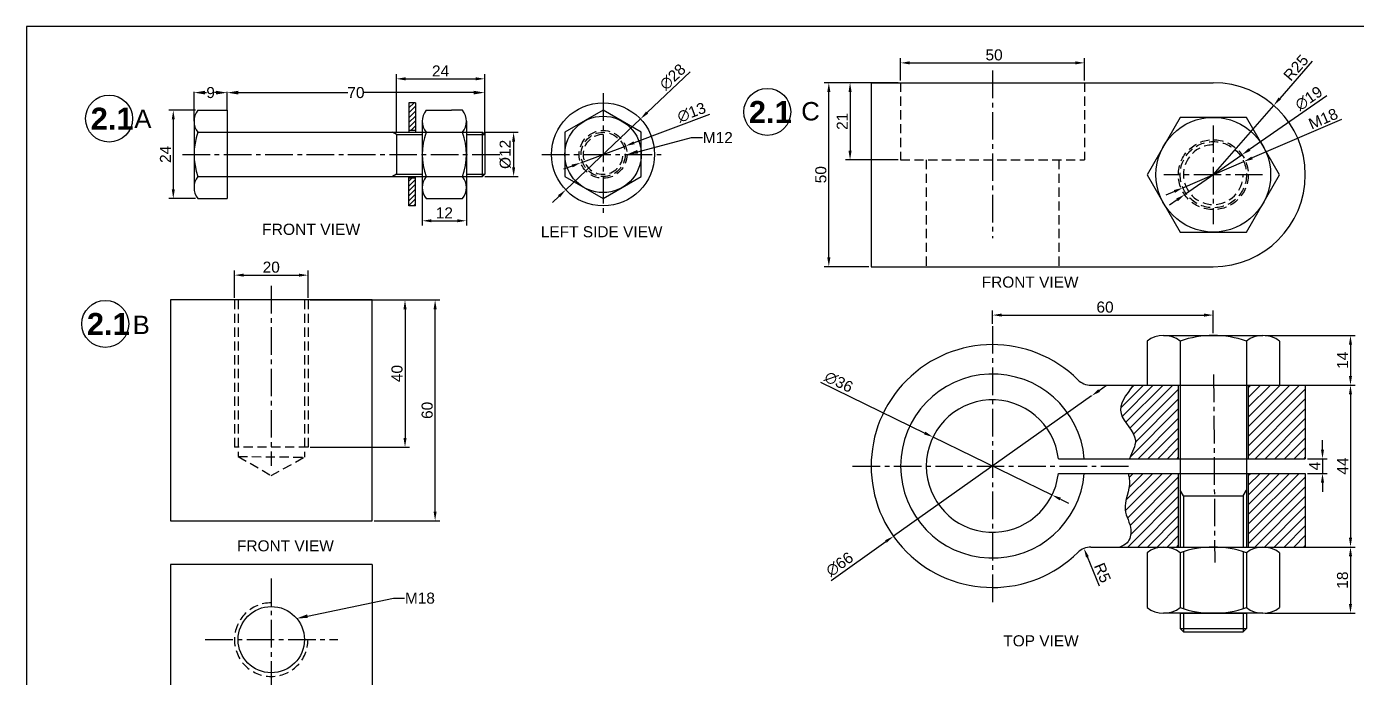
# Model space of a CAD drawing. Header units: inches. Extents: x 2 to 632, y 2 to 448.
# Drawn here: x 1.6 to 363.1, y 270.9 to 447.8 of the extents above; entities that cross this region are included whole.
import ezdxf
from ezdxf import colors
from ezdxf.entities.mleader import LeaderData, LeaderLine
from ezdxf.math import Vec2, Vec3

# ---------------------------------------------------------------- set-up
doc = ezdxf.new("R2010")
doc.units = ezdxf.units.IN
doc.header["$LTSCALE"] = 10
doc.header["$MEASUREMENT"] = 0
doc.linetypes.add('CENTER2', pattern=[1.125, 0.75, -0.125, 0.125, -0.125])
doc.linetypes.add('HIDDEN', pattern=[0.375, 0.25, -0.125])
doc.styles.get("Standard").update_dxf_attribs({"font": 'arial.ttf'})
doc.dimstyles.new('ISO-25', dxfattribs={"dimtxt": 3, "dimasz": 2.5, "dimexe": 1.25, "dimexo": 0.625, "dimtad": 1, "dimdec": 0, "dimdsep": 46, "dimtxsty": 'Standard', "dimcen": 2.5, "dimclrd": 3, "dimclre": 3, "dimclrt": 3, "dimadec": 0, "dimazin": 0, "dimtfac": 1, "dimtdec": 0, "dimtmove": 0, "dimatfit": 3, "dimfxl": 1, "dimarcsym": 0})
doc.dimstyles.get("Standard").update_dxf_attribs({"dimtxt": 3, "dimasz": 3, "dimexe": 0.18, "dimexo": 0.0625, "dimgap": 0.09, "dimtad": 0, "dimtih": 1, "dimtoh": 1, "dimdec": 0, "dimzin": 0, "dimdsep": 46, "dimtxsty": 'Standard', "dimcen": 0.18, "dimclrd": 3, "dimclre": 3, "dimclrt": 3, "dimadec": 0, "dimazin": 0, "dimtfac": 1, "dimtdec": 0, "dimtofl": 0, "dimtmove": 0, "dimatfit": 3, "dimfxl": 1, "dimtolj": 1, "dimtzin": 0, "dimarcsym": 0})

# ---------------------------------------------------------------- blocks, each defined once
blk = doc.blocks.new('*D1')
at = {"color": 3, "lineweight": -2, "transparency": 16777216}
for p, q in [((47.17, 422.1), (47.17, 430.01)), ((50.17, 429.83), (50.59, 429.83)), ((53.17, 429.83), (52.74, 429.83)), ((56.17, 425.1), (56.17, 430.01))]:
    blk.add_line(p, q, dxfattribs=at)
at = {"color": 3, "transparency": 16777216}
for points in [[(50.17, 430.33), (50.17, 429.33), (47.17, 429.83)], [(53.17, 430.33), (53.17, 429.33), (56.17, 429.83)]]:
    blk.add_solid(points, dxfattribs=at)
at = {"layer": 'Defpoints', "color": 0, "transparency": 16777216}
for p in [(56.17, 429.83), (56.17, 425.04), (47.17, 422.04)]:
    blk.add_point(p, dxfattribs=at)
at = {"color": 3, "transparency": 16777216, "insert": (51.67, 429.83), "char_height": 3, "attachment_point": 5}
blk.add_mtext('\\A1;9', dxfattribs=at)
blk = doc.blocks.new('*D2')
at = {"color": 3, "lineweight": -2, "transparency": 16777216}
for p, q in [((56.17, 425.1), (56.17, 430.01)), ((59.17, 429.83), (88.95, 429.83)), ((123.17, 429.83), (93.39, 429.83)), ((126.17, 418.5), (126.17, 430.01))]:
    blk.add_line(p, q, dxfattribs=at)
at = {"color": 3, "transparency": 16777216}
for points in [[(59.17, 430.33), (59.17, 429.33), (56.17, 429.83)], [(123.17, 430.33), (123.17, 429.33), (126.17, 429.83)]]:
    blk.add_solid(points, dxfattribs=at)
at = {"layer": 'Defpoints', "color": 0, "transparency": 16777216}
for p in [(126.17, 429.83), (56.17, 425.04), (126.17, 418.44)]:
    blk.add_point(p, dxfattribs=at)
at = {"color": 3, "transparency": 16777216, "insert": (91.17, 429.83), "char_height": 3, "attachment_point": 5}
blk.add_mtext('\\A1;70', dxfattribs=at)
blk = doc.blocks.new('*D3')
at = {"color": 3, "lineweight": -2, "transparency": 16777216}
for p, q in [((126.19, 419.04), (135.28, 419.04)), ((134.03, 416.54), (134.03, 409.54)), ((126.19, 407.04), (135.28, 407.04))]:
    blk.add_line(p, q, dxfattribs=at)
at = {"color": 3, "transparency": 16777216}
for points in [[(133.61, 416.54), (134.45, 416.54), (134.03, 419.04)], [(133.61, 409.54), (134.45, 409.54), (134.03, 407.04)]]:
    blk.add_solid(points, dxfattribs=at)
at = {"layer": 'Defpoints', "color": 0, "transparency": 16777216}
for p in [(125.57, 419.04), (125.57, 407.04), (134.03, 407.04)]:
    blk.add_point(p, dxfattribs=at)
at = {"color": 3, "transparency": 16777216, "insert": (131.79, 413.04), "char_height": 3, "attachment_point": 5, "rotation": 90}
blk.add_mtext('%%C12', dxfattribs=at)
blk = doc.blocks.new('*D4')
at = {"color": 3, "lineweight": -2, "transparency": 16777216}
for p, q in [((109.2, 406.42), (109.2, 393.75)), ((121.2, 406.42), (121.2, 393.75)), ((111.7, 395), (118.7, 395))]:
    blk.add_line(p, q, dxfattribs=at)
at = {"color": 3, "transparency": 16777216}
for points in [[(111.7, 395.41), (111.7, 394.58), (109.2, 395)], [(118.7, 395.41), (118.7, 394.58), (121.2, 395)]]:
    blk.add_solid(points, dxfattribs=at)
at = {"layer": 'Defpoints', "color": 0, "transparency": 16777216}
for p in [(109.2, 407.04), (121.2, 407.04), (121.2, 395)]:
    blk.add_point(p, dxfattribs=at)
at = {"color": 3, "transparency": 16777216, "insert": (115.2, 397.13), "char_height": 3, "attachment_point": 5}
blk.add_mtext('12', dxfattribs=at)
blk = doc.blocks.new('*D5')
at = {"color": 3, "lineweight": -2, "transparency": 16777216}
for p, q in [((58.15, 374.09), (58.15, 381.47)), ((60.65, 380.22), (75.65, 380.22)), ((78.15, 374.09), (78.15, 381.47))]:
    blk.add_line(p, q, dxfattribs=at)
at = {"color": 3, "transparency": 16777216}
for points in [[(60.65, 380.63), (60.65, 379.8), (58.15, 380.22)], [(75.65, 380.63), (75.65, 379.8), (78.15, 380.22)]]:
    blk.add_solid(points, dxfattribs=at)
at = {"layer": 'Defpoints', "color": 0, "transparency": 16777216}
for p in [(78.15, 380.22), (58.15, 373.47), (78.15, 373.47)]:
    blk.add_point(p, dxfattribs=at)
at = {"color": 3, "transparency": 16777216, "insert": (68.15, 382.37), "char_height": 3, "attachment_point": 5}
blk.add_mtext('20', dxfattribs=at)
blk = doc.blocks.new('*D6')
at = {"color": 3, "lineweight": -2, "transparency": 16777216}
for p, q in [((96.16, 373.47), (113.94, 373.47)), ((112.69, 315.97), (112.69, 370.97)), ((96.16, 313.47), (113.94, 313.47))]:
    blk.add_line(p, q, dxfattribs=at)
at = {"color": 3, "transparency": 16777216}
for points in [[(112.28, 370.97), (113.11, 370.97), (112.69, 373.47)], [(112.28, 315.97), (113.11, 315.97), (112.69, 313.47)]]:
    blk.add_solid(points, dxfattribs=at)
at = {"layer": 'Defpoints', "color": 0, "transparency": 16777216}
for p in [(95.54, 373.47), (112.69, 373.47), (95.54, 313.47)]:
    blk.add_point(p, dxfattribs=at)
at = {"color": 3, "transparency": 16777216, "insert": (110.54, 343.47), "char_height": 3, "attachment_point": 5, "rotation": 90}
blk.add_mtext('60', dxfattribs=at)
blk = doc.blocks.new('*D7')
at = {"color": 3, "lineweight": -2, "transparency": 16777216}
for p, q in [((78.77, 373.47), (105.76, 373.47)), ((104.51, 370.97), (104.51, 335.97)), ((78.77, 333.47), (105.76, 333.47))]:
    blk.add_line(p, q, dxfattribs=at)
at = {"color": 3, "transparency": 16777216}
for points in [[(104.09, 370.97), (104.93, 370.97), (104.51, 373.47)], [(104.09, 335.97), (104.93, 335.97), (104.51, 333.47)]]:
    blk.add_solid(points, dxfattribs=at)
at = {"layer": 'Defpoints', "color": 0, "transparency": 16777216}
for p in [(78.15, 373.47), (78.15, 333.47), (104.51, 333.47)]:
    blk.add_point(p, dxfattribs=at)
at = {"color": 3, "transparency": 16777216, "insert": (102.35, 353.47), "char_height": 3, "attachment_point": 5, "rotation": 90}
blk.add_mtext('40', dxfattribs=at)
blk = doc.blocks.new('*D8')
at = {"color": 3, "lineweight": -2, "transparency": 16777216}
for p, q in [((239.21, 433.14), (239.21, 439.16)), ((241.71, 437.91), (286.71, 437.91)), ((289.21, 433.14), (289.21, 439.16))]:
    blk.add_line(p, q, dxfattribs=at)
at = {"color": 3, "transparency": 16777216}
for points in [[(241.71, 438.33), (241.71, 437.5), (239.21, 437.91)], [(286.71, 438.33), (286.71, 437.5), (289.21, 437.91)]]:
    blk.add_solid(points, dxfattribs=at)
at = {"layer": 'Defpoints', "color": 0, "transparency": 16777216}
for p in [(289.21, 437.91), (239.21, 432.52), (289.21, 432.52)]:
    blk.add_point(p, dxfattribs=at)
at = {"color": 3, "transparency": 16777216, "insert": (264.63, 440.07), "char_height": 3, "attachment_point": 5}
blk.add_mtext('50', dxfattribs=at)
blk = doc.blocks.new('*D9')
at = {"color": 3, "lineweight": -2, "transparency": 16777216}
for p, q in [((238.58, 432.52), (224.23, 432.52)), ((225.48, 430.02), (225.48, 414.02)), ((238.58, 411.52), (224.23, 411.52))]:
    blk.add_line(p, q, dxfattribs=at)
at = {"color": 3, "transparency": 16777216}
for points in [[(225.07, 430.02), (225.9, 430.02), (225.48, 432.52)], [(225.07, 414.02), (225.9, 414.02), (225.48, 411.52)]]:
    blk.add_solid(points, dxfattribs=at)
at = {"layer": 'Defpoints', "color": 0, "transparency": 16777216}
for p in [(239.21, 432.52), (225.48, 411.52), (239.21, 411.52)]:
    blk.add_point(p, dxfattribs=at)
at = {"color": 3, "transparency": 16777216, "insert": (223.35, 422.02), "char_height": 3, "attachment_point": 5, "rotation": 90}
blk.add_mtext('21', dxfattribs=at)
blk = doc.blocks.new('*D10')
at = {"color": 3, "lineweight": -2, "transparency": 16777216}
for p, q in [((230.58, 432.52), (218.46, 432.52)), ((219.71, 385.02), (219.71, 430.02)), ((230.58, 382.52), (218.46, 382.52))]:
    blk.add_line(p, q, dxfattribs=at)
at = {"color": 3, "transparency": 16777216}
for points in [[(219.29, 430.02), (220.13, 430.02), (219.71, 432.52)], [(219.29, 385.02), (220.13, 385.02), (219.71, 382.52)]]:
    blk.add_solid(points, dxfattribs=at)
at = {"layer": 'Defpoints', "color": 0, "transparency": 16777216}
for p in [(219.71, 432.52), (231.21, 432.52), (231.21, 382.52)]:
    blk.add_point(p, dxfattribs=at)
at = {"color": 3, "transparency": 16777216, "insert": (217.55, 407.52), "char_height": 3, "attachment_point": 5, "rotation": 90}
blk.add_mtext('50', dxfattribs=at)
blk = doc.blocks.new('*D11')
at = {"color": 3, "lineweight": -2, "transparency": 16777216}
for p, q in [((355.08, 428.94), (334.07, 414.36)), ((316.4, 402.1), (332.01, 412.93)), ((314.35, 400.67), (312.3, 399.25))]:
    blk.add_line(p, q, dxfattribs=at)
at = {"color": 3, "transparency": 16777216}
for points in [[(333.83, 414.7), (334.31, 414.01), (332.01, 412.93)], [(314.11, 401.02), (314.59, 400.33), (316.4, 402.1)]]:
    blk.add_solid(points, dxfattribs=at)
at = {"layer": 'Defpoints', "color": 0, "transparency": 16777216}
for p in [(332.01, 412.93), (316.4, 402.1)]:
    blk.add_point(p, dxfattribs=at)
at = {"color": 3, "transparency": 16777216, "insert": (350.18, 428.26), "char_height": 3, "attachment_point": 5, "rotation": 34.7543}
blk.add_mtext('∅19', dxfattribs=at)
blk = doc.blocks.new('*D12')
at = {"color": 3, "lineweight": -2, "transparency": 16777216}
for p, q in [((291.14, 347.41), (237.28, 309.26)), ((293.18, 348.85), (295.22, 350.3)), ((220.35, 297.27), (235.24, 307.82))]:
    blk.add_line(p, q, dxfattribs=at)
at = {"color": 3, "transparency": 16777216}
for points in [[(292.94, 349.19), (293.42, 348.51), (291.14, 347.41)], [(235, 308.16), (235.48, 307.48), (237.28, 309.26)]]:
    blk.add_solid(points, dxfattribs=at)
at = {"layer": 'Defpoints', "color": 0, "transparency": 16777216}
for p in [(291.14, 347.41), (237.28, 309.26)]:
    blk.add_point(p, dxfattribs=at)
at = {"color": 3, "transparency": 16777216, "insert": (222.65, 301.64), "char_height": 3, "attachment_point": 5, "rotation": 35.3083}
blk.add_mtext('∅66', dxfattribs=at)
blk = doc.blocks.new('*D13')
at = {"color": 3, "lineweight": -2, "transparency": 16777216}
for p, q in [((217.47, 351.09), (245.78, 337.31)), ((280.39, 320.45), (248.03, 336.21)), ((282.64, 319.36), (284.89, 318.27))]:
    blk.add_line(p, q, dxfattribs=at)
at = {"color": 3, "transparency": 16777216}
for points in [[(245.96, 337.68), (245.59, 336.93), (248.03, 336.21)], [(282.82, 319.74), (282.46, 318.99), (280.39, 320.45)]]:
    blk.add_solid(points, dxfattribs=at)
at = {"layer": 'Defpoints', "color": 0, "transparency": 16777216}
for p in [(248.03, 336.21), (280.39, 320.45)]:
    blk.add_point(p, dxfattribs=at)
at = {"color": 3, "transparency": 16777216, "insert": (222.41, 351.18), "char_height": 3, "attachment_point": 5, "rotation": 334.0411}
blk.add_mtext('∅36', dxfattribs=at)
blk = doc.blocks.new('*D14')
at = {"color": 3, "lineweight": -2, "transparency": 16777216}
for p, q in [((264.21, 367), (264.21, 370.61)), ((266.71, 369.36), (321.71, 369.36)), ((324.21, 364.46), (324.21, 370.61))]:
    blk.add_line(p, q, dxfattribs=at)
at = {"color": 3, "transparency": 16777216}
for points in [[(266.71, 369.78), (266.71, 368.94), (264.21, 369.36)], [(321.71, 369.78), (321.71, 368.94), (324.21, 369.36)]]:
    blk.add_solid(points, dxfattribs=at)
at = {"layer": 'Defpoints', "color": 0, "transparency": 16777216}
for p in [(324.21, 369.36), (264.21, 366.38), (324.21, 363.83)]:
    blk.add_point(p, dxfattribs=at)
at = {"color": 3, "transparency": 16777216, "insert": (294.79, 371.52), "char_height": 3, "attachment_point": 5}
blk.add_mtext('60', dxfattribs=at)
blk = doc.blocks.new('*D15')
at = {"color": 3, "lineweight": -2, "transparency": 16777216}
blk.add_line((293.27, 295.68), (290, 303.65), dxfattribs=at)
at = {"color": 3, "transparency": 16777216}
blk.add_solid([(290.38, 303.8), (289.61, 303.49), (289.05, 305.96)], dxfattribs=at)
at = {"layer": 'Defpoints', "color": 0, "transparency": 16777216}
for p in [(289.05, 305.96), (290.95, 301.33)]:
    blk.add_point(p, dxfattribs=at)
at = {"color": 3, "transparency": 16777216, "insert": (294.1, 299.33), "char_height": 3, "attachment_point": 5, "rotation": 292.3611}
blk.add_mtext('R5', dxfattribs=at)
blk = doc.blocks.new('*D16')
at = {"color": 3, "lineweight": -2, "transparency": 16777216}
for p, q in [((353.9, 332.83), (353.9, 335.33)), ((349.83, 330.33), (355.15, 330.33)), ((353.9, 330.33), (353.9, 326.33)), ((349.83, 326.33), (355.15, 326.33)), ((353.9, 323.83), (353.9, 321.33))]:
    blk.add_line(p, q, dxfattribs=at)
at = {"color": 3, "transparency": 16777216}
for points in [[(353.48, 332.83), (354.32, 332.83), (353.9, 330.33)], [(353.48, 323.83), (354.32, 323.83), (353.9, 326.33)]]:
    blk.add_solid(points, dxfattribs=at)
at = {"layer": 'Defpoints', "color": 0, "transparency": 16777216}
for p in [(349.21, 330.33), (349.21, 326.33), (353.9, 326.33)]:
    blk.add_point(p, dxfattribs=at)
at = {"color": 3, "transparency": 16777216, "insert": (351.77, 328.33), "char_height": 3, "attachment_point": 5, "rotation": 90}
blk.add_mtext('4', dxfattribs=at)
blk = doc.blocks.new('*D17')
at = {"color": 3, "lineweight": -2, "transparency": 16777216}
for p, q in [((349.83, 350.33), (362.75, 350.33)), ((361.5, 347.83), (361.5, 308.83)), ((349.83, 306.33), (362.75, 306.33))]:
    blk.add_line(p, q, dxfattribs=at)
at = {"color": 3, "transparency": 16777216}
for points in [[(361.09, 347.83), (361.92, 347.83), (361.5, 350.33)], [(361.09, 308.83), (361.92, 308.83), (361.5, 306.33)]]:
    blk.add_solid(points, dxfattribs=at)
at = {"layer": 'Defpoints', "color": 0, "transparency": 16777216}
for p in [(349.21, 350.33), (349.21, 306.33), (361.5, 306.33)]:
    blk.add_point(p, dxfattribs=at)
at = {"color": 3, "transparency": 16777216, "insert": (359.38, 328.33), "char_height": 3, "attachment_point": 5, "rotation": 90}
blk.add_mtext('44', dxfattribs=at)
blk = doc.blocks.new('*D18')
at = {"color": 3, "lineweight": -2, "transparency": 16777216}
for p, q in [((338.33, 363.83), (362.75, 363.83)), ((361.5, 361.33), (361.5, 352.83)), ((342.83, 350.33), (362.75, 350.33))]:
    blk.add_line(p, q, dxfattribs=at)
at = {"color": 3, "transparency": 16777216}
for points in [[(361.09, 361.33), (361.92, 361.33), (361.5, 363.83)], [(361.09, 352.83), (361.92, 352.83), (361.5, 350.33)]]:
    blk.add_solid(points, dxfattribs=at)
at = {"layer": 'Defpoints', "color": 0, "transparency": 16777216}
for p in [(337.71, 363.83), (342.21, 350.33), (361.5, 350.33)]:
    blk.add_point(p, dxfattribs=at)
at = {"color": 3, "transparency": 16777216, "insert": (359.37, 357.08), "char_height": 3, "attachment_point": 5, "rotation": 90}
blk.add_mtext('14', dxfattribs=at)
blk = doc.blocks.new('*D19')
at = {"color": 3, "lineweight": -2, "transparency": 16777216}
for p, q in [((338.33, 306.33), (362.75, 306.33)), ((361.5, 303.83), (361.5, 290.83)), ((338.33, 288.33), (362.75, 288.33))]:
    blk.add_line(p, q, dxfattribs=at)
at = {"color": 3, "transparency": 16777216}
for points in [[(361.09, 303.83), (361.92, 303.83), (361.5, 306.33)], [(361.09, 290.83), (361.92, 290.83), (361.5, 288.33)]]:
    blk.add_solid(points, dxfattribs=at)
at = {"layer": 'Defpoints', "color": 0, "transparency": 16777216}
for p in [(337.71, 306.33), (337.71, 288.33), (361.5, 288.33)]:
    blk.add_point(p, dxfattribs=at)
at = {"color": 3, "transparency": 16777216, "insert": (359.35, 297.33), "char_height": 3, "attachment_point": 5, "rotation": 90}
blk.add_mtext('18', dxfattribs=at)
blk = doc.blocks.new('*D20')
at = {"color": 3, "lineweight": -2, "transparency": 16777216}
for p, q in [((182, 435.5), (170.31, 424.4)), ((148.2, 403.4), (168.5, 422.68)), ((146.38, 401.68), (144.57, 399.96))]:
    blk.add_line(p, q, dxfattribs=at)
at = {"color": 3, "transparency": 16777216}
for points in [[(170.03, 424.71), (170.6, 424.1), (168.5, 422.68)], [(146.1, 401.98), (146.67, 401.38), (148.2, 403.4)]]:
    blk.add_solid(points, dxfattribs=at)
at = {"layer": 'Defpoints', "color": 0, "transparency": 16777216}
for p in [(168.5, 422.68), (148.2, 403.4)]:
    blk.add_point(p, dxfattribs=at)
at = {"color": 3, "transparency": 16777216, "insert": (177.26, 434.09), "char_height": 3, "attachment_point": 5, "rotation": 43.5244}
blk.add_mtext('∅28', dxfattribs=at)
blk = doc.blocks.new('*D178')
at = {"color": 3, "lineweight": -2, "transparency": 16777216}
for p, q in [((47.57, 425.04), (40.27, 425.04)), ((41.52, 422.54), (41.52, 403.54)), ((47.57, 401.04), (40.27, 401.04))]:
    blk.add_line(p, q, dxfattribs=at)
at = {"color": 3, "transparency": 16777216}
for points in [[(41.11, 422.54), (41.94, 422.54), (41.52, 425.04)], [(41.11, 403.54), (41.94, 403.54), (41.52, 401.04)]]:
    blk.add_solid(points, dxfattribs=at)
at = {"layer": 'Defpoints', "color": 0, "transparency": 16777216}
for p in [(48.2, 425.04), (41.52, 401.04), (48.2, 401.04)]:
    blk.add_point(p, dxfattribs=at)
at = {"color": 3, "transparency": 16777216, "insert": (39.39, 413.04), "char_height": 3, "attachment_point": 5, "rotation": 90}
blk.add_mtext('24', dxfattribs=at)
blk = doc.blocks.new('*D179')
at = {"color": 3, "lineweight": -2, "transparency": 16777216}
for p, q in [((102.17, 419.07), (102.17, 434.83)), ((126.17, 419.07), (126.17, 434.83)), ((104.67, 433.58), (123.67, 433.58))]:
    blk.add_line(p, q, dxfattribs=at)
at = {"color": 3, "transparency": 16777216}
for points in [[(104.67, 434), (104.67, 433.16), (102.17, 433.58)], [(123.67, 434), (123.67, 433.16), (126.17, 433.58)]]:
    blk.add_solid(points, dxfattribs=at)
at = {"layer": 'Defpoints', "color": 0, "transparency": 16777216}
for p in [(126.17, 433.58), (102.17, 418.44), (126.17, 418.44)]:
    blk.add_point(p, dxfattribs=at)
at = {"color": 3, "transparency": 16777216, "insert": (114.17, 435.71), "char_height": 3, "attachment_point": 5}
blk.add_mtext('24', dxfattribs=at)
blk = doc.blocks.new('*D180')
at = {"color": 3, "lineweight": -2, "transparency": 16777216}
for p, q in [((187.31, 423.89), (166.78, 416.2)), ((152.26, 410.76), (164.44, 415.32)), ((149.92, 409.88), (147.58, 409.01))]:
    blk.add_line(p, q, dxfattribs=at)
at = {"color": 3, "transparency": 16777216}
for points in [[(166.63, 416.59), (166.92, 415.81), (164.44, 415.32)], [(149.77, 410.27), (150.07, 409.49), (152.26, 410.76)]]:
    blk.add_solid(points, dxfattribs=at)
at = {"layer": 'Defpoints', "color": 0, "transparency": 16777216}
for p in [(164.44, 415.32), (152.26, 410.76)]:
    blk.add_point(p, dxfattribs=at)
at = {"color": 3, "transparency": 16777216, "insert": (182.4, 424.44), "char_height": 3, "attachment_point": 5, "rotation": 20.5373}
blk.add_mtext('∅13', dxfattribs=at)
blk = doc.blocks.new('*D181')
at = {"color": 3, "lineweight": -2, "transparency": 16777216}
for p, q in [((351.07, 438.34), (342.28, 428.25)), ((324.21, 407.52), (340.63, 426.36))]:
    blk.add_line(p, q, dxfattribs=at)
at = {"color": 3, "transparency": 16777216}
blk.add_solid([(341.96, 428.52), (342.59, 427.97), (340.63, 426.36)], dxfattribs=at)
at = {"layer": 'Defpoints', "color": 0, "transparency": 16777216}
for p in [(340.63, 426.36), (324.21, 407.52)]:
    blk.add_point(p, dxfattribs=at)
at = {"color": 3, "transparency": 16777216, "insert": (346.68, 436.58), "char_height": 3, "attachment_point": 5, "rotation": 48.9272}
blk.add_mtext('R25', dxfattribs=at)
blk = doc.blocks.new('*D182')
at = {"color": 3, "lineweight": -2, "transparency": 16777216}
for p, q in [((359.03, 422.5), (334.77, 412.06)), ((315.94, 403.96), (332.48, 411.07)), ((313.65, 402.97), (311.35, 401.98))]:
    blk.add_line(p, q, dxfattribs=at)
at = {"color": 3, "transparency": 16777216}
for points in [[(334.61, 412.44), (334.94, 411.68), (332.48, 411.07)], [(313.48, 403.35), (313.81, 402.59), (315.94, 403.96)]]:
    blk.add_solid(points, dxfattribs=at)
at = {"layer": 'Defpoints', "color": 0, "transparency": 16777216}
for p in [(332.48, 411.07), (315.94, 403.96)]:
    blk.add_point(p, dxfattribs=at)
at = {"color": 3, "transparency": 16777216, "insert": (354.09, 422.72), "char_height": 3, "attachment_point": 5, "rotation": 23.2853}
blk.add_mtext('M18', dxfattribs=at)

msp = doc.modelspace()

# ---------------------------------------------------------------- hatches: boundary and pattern name
h = msp.add_hatch()
h.set_pattern_fill('ANSI31', color=3, scale=7.5)
h.set_pattern_definition([(45, (-37.1201, 36.3563), (-0.6629126, 0.6629126), [])])
h.paths.add_polyline_path([(107.37, 427.04), (105.57, 427.04), (105.57, 419.54), (107.37, 419.54)])
h.paths.add_polyline_path([(107.37, 406.54), (105.57, 406.54), (105.57, 399.04), (107.37, 399.04)])
h = msp.add_hatch()
h.set_pattern_fill('ANSI31', color=3, scale=15)
edge = h.paths.add_edge_path()
edge.add_line((314.71, 350.33), (302.48, 350.33))
edge.add_spline(control_points=[(302.48, 350.33), (300.49, 347.71), (296.57, 342.54), (304.83, 336.38), (302.08, 332.06), (301.41, 330.33)], knot_values=[0, 0, 0, 0, 8.421329, 16.64333, 21.948269, 21.948269, 21.948269, 21.948269], degree=3, periodic=0)
edge.add_line((301.41, 330.33), (314.71, 330.33))
edge.add_line((314.71, 330.33), (314.71, 350.33))
edge = h.paths.add_edge_path()
edge.add_line((314.71, 326.33), (301.11, 326.33))
edge.add_spline(control_points=[(301.11, 326.33), (301.24, 325.66), (301.98, 322.35), (298.84, 317.03), (302.37, 311.87), (301.41, 307.46), (299.53, 306.65), (298.81, 306.33)], knot_values=[26.010551, 26.010551, 26.010551, 26.010551, 28.044803, 35.993642, 41.664272, 45.304693, 47.58638, 47.58638, 47.58638, 47.58638], degree=3, periodic=0)
edge.add_line((298.81, 306.33), (314.71, 306.33))
edge.add_line((314.71, 306.33), (314.71, 326.33))
h.paths.add_polyline_path([(349.21, 350.33), (333.71, 350.33), (333.71, 330.33), (349.21, 330.33)])
h.paths.add_polyline_path([(349.21, 326.33), (333.71, 326.33), (333.71, 306.33), (337.71, 306.33), (349.21, 306.33)])

# ---------------------------------------------------------------- linework, layer by layer
for p, q in [((631.65, 447.77), (1.65, 447.77)), ((1.65, 447.77), (1.65, 1.77)), ((231.21, 432.52), (231.21, 382.52)), ((231.21, 432.52), (297.21, 432.52)), ((297.21, 432.52), (324.21, 432.52)), ((107.37, 427.04), (105.57, 427.04)), ((105.57, 427.04), (105.57, 419.04)), ((107.37, 427.04), (107.37, 419.04)), ((48.2, 425.04), (56.17, 425.04)), ((56.17, 425.04), (56.17, 401.04)), ((110.23, 425.04), (117.17, 425.04)), ((120.17, 425.04), (117.17, 425.04)), ((47.17, 422.04), (47.17, 419.04)), ((107.37, 419.54), (105.57, 419.54)), ((109.2, 422.04), (109.2, 419.04)), ((121.2, 422.04), (121.2, 419.04)), ((47.17, 419.04), (47.17, 404.04)), ((48.2, 419.04), (125.57, 419.04)), ((102.17, 418.44), (101.13, 419.04)), ((102.17, 418.44), (102.17, 407.64)), ((102.17, 418.44), (109.2, 418.44)), ((109.2, 419.04), (109.2, 404.04)), ((121.2, 419.04), (121.2, 404.04)), ((121.2, 418.44), (126.17, 418.44)), ((126.17, 418.44), (125.57, 419.04)), ((125.57, 407.04), (125.57, 419.04)), ((126.17, 419.04), (126.17, 407.64)), ((126.17, 418.44), (126.17, 407.64)), ((48.2, 407.04), (109.2, 407.04)), ((102.17, 407.64), (101.13, 407.04)), ((102.17, 407.64), (109.2, 407.64)), ((105.57, 399.04), (105.57, 407.04)), ((107.37, 406.54), (105.57, 406.54)), ((107.37, 399.04), (107.37, 407.04)), ((109.2, 407.04), (121.2, 407.04)), ((121.2, 407.64), (126.17, 407.64)), ((121.2, 407.04), (125.57, 407.04)), ((126.17, 407.64), (125.57, 407.04)), ((48.2, 401.04), (56.17, 401.04)), ((107.37, 399.04), (105.57, 399.04)), ((110.23, 401.04), (117.17, 401.04)), ((117.17, 401.04), (120.17, 401.04)), ((231.21, 382.52), (324.21, 382.52)), ((40.76, 373.47), (40.76, 313.47)), ((95.54, 373.47), (40.76, 373.47)), ((95.54, 313.47), (95.54, 373.47)), ((306.21, 362.29), (306.21, 350.33)), ((310.71, 363.83), (337.71, 363.83)), ((315.21, 362.29), (315.21, 350.33)), ((333.21, 362.29), (333.21, 350.33)), ((342.21, 362.29), (342.21, 350.33)), ((290.95, 350.33), (349.21, 350.33)), ((314.71, 350.33), (314.71, 330.33)), ((315.21, 350.33), (315.21, 306.33)), ((333.21, 350.33), (333.21, 306.33)), ((333.71, 350.33), (333.71, 330.33)), ((349.21, 350.33), (349.21, 330.33)), ((282.1, 330.33), (349.21, 330.33)), ((282.1, 326.33), (349.21, 326.33)), ((314.71, 326.33), (314.71, 306.33)), ((333.71, 326.33), (333.71, 306.33)), ((349.21, 326.33), (349.21, 306.33)), ((316.11, 320.21), (315.21, 321.77)), ((332.31, 320.21), (333.21, 321.77)), ((316.11, 320.21), (316.11, 306.33)), ((316.11, 320.21), (332.31, 320.21)), ((332.31, 320.21), (332.31, 306.33)), ((40.76, 313.47), (95.54, 313.47)), ((290.95, 306.33), (349.21, 306.33)), ((306.21, 304.79), (306.21, 289.88)), ((310.71, 306.33), (337.71, 306.33)), ((315.21, 304.79), (315.21, 289.88)), ((316.11, 305.09), (316.11, 289.58)), ((332.31, 305.09), (332.31, 289.58)), ((333.21, 304.79), (333.21, 289.88)), ((342.21, 304.79), (342.21, 289.88)), ((40.76, 301.55), (40.76, 256.24)), ((95.54, 301.55), (40.76, 301.55)), ((95.54, 301.55), (95.54, 256.24)), ((315.21, 291.29), (315.21, 289.88)), ((316.11, 291.29), (316.11, 289.58)), ((332.31, 291.29), (332.31, 289.58)), ((333.21, 291.29), (333.21, 289.88)), ((337.71, 288.33), (310.71, 288.33)), ((315.21, 288.33), (333.21, 288.33)), ((315.21, 288.33), (315.21, 284.21)), ((316.11, 288.33), (316.11, 283.31)), ((332.31, 288.33), (332.31, 283.31)), ((333.21, 288.33), (333.21, 284.21)), ((315.21, 284.21), (333.21, 284.21)), ((315.21, 284.21), (316.11, 283.31)), ((316.11, 283.31), (332.31, 283.31)), ((333.21, 284.21), (332.31, 283.31))]:
    msp.add_line(p, q)
at = {"linetype": 'CENTER2'}
for p, q in [((264.21, 435.81), (264.21, 390.31)), ((158.35, 429.67), (158.35, 396.34)), ((324.21, 420.93), (324.21, 394.1)), ((44.01, 413.04), (131.18, 413.04)), ((141.68, 413.01), (175.01, 413.01)), ((337.63, 407.52), (310.79, 407.52)), ((68.15, 377.3), (68.15, 328.42)), ((264.21, 366.38), (264.21, 290.29)), ((324.3, 353.21), (324.62, 302.09)), ((226.16, 328.33), (302.25, 328.33)), ((68.15, 297.77), (68.15, 263.91)), ((324.7, 288.34), (324.7, 288.33)), ((50.23, 281.16), (86.21, 281.16))]:
    msp.add_line(p, q, dxfattribs=at)
at = {"linetype": 'HIDDEN'}
for p, q in [((239.21, 432.52), (239.21, 411.52)), ((289.21, 432.52), (289.21, 411.52)), ((239.21, 411.52), (289.21, 411.52)), ((246.21, 411.52), (246.21, 382.52)), ((282.21, 411.52), (282.21, 382.52)), ((58.15, 373.47), (58.15, 333.47)), ((59.15, 373.47), (59.15, 330.95)), ((77.15, 373.47), (77.15, 330.76)), ((78.15, 373.47), (78.15, 333.47)), ((78.15, 333.47), (58.15, 333.47)), ((59.15, 330.95), (77.15, 330.76)), ((59.15, 330.95), (68.15, 325.75)), ((68.15, 325.75), (77.15, 330.76))]:
    msp.add_line(p, q, dxfattribs=at)
for points in [[(147.96, 419.04), (147.96, 407.04), (158.35, 401.04), (168.74, 407.04), (168.74, 419.04), (158.35, 425.04)], [(315.21, 391.93), (333.21, 391.93), (342.21, 407.52), (333.21, 423.1), (315.21, 423.1), (306.21, 407.52)]]:
    msp.add_lwpolyline(points, close=True)
for centre, radius in [((202.99, 424.58), 6.38), ((24.07, 422.76), 6.38), ((158.35, 413.04), 14), ((158.35, 413.04), 10.39), ((324.21, 407.52), 15.59), ((23.04, 366.96), 6.38), ((68.15, 281.16), 9)]:
    msp.add_circle(centre, radius)
for centre, radius in [((158.35, 413.04), 6.5), ((158.35, 413.04), 6), ((324.21, 407.52), 9.5), ((324.21, 407.52), 9)]:
    msp.add_circle(centre, radius, dxfattribs=at)
for centre, radius, start, end in [((324.21, 407.52), 25, 270, 90), ((52.05, 422.04), 4.89, 142.1211, 217.8789), ((114.08, 422.04), 4.89, 142.1211, 217.8789), ((116.31, 422.04), 4.89, 322.1211, 37.8789), ((65.17, 413.04), 18, 160.5288, 199.4712), ((127.2, 413.04), 18, 160.5288, 199.4712), ((103.2, 413.04), 18, 340.5288, 19.4712), ((52.05, 404.04), 4.89, 142.1211, 217.8789), ((114.08, 404.04), 4.89, 142.1211, 217.8789), ((116.31, 404.04), 4.89, 322.1211, 37.8789), ((310.71, 356.5), 7.33, 52.1211, 127.8789), ((324.21, 336.83), 27, 70.5288, 109.4712), ((337.71, 356.5), 7.33, 52.1211, 127.8789), ((264.21, 328.33), 33, 45.2778, 314.7222), ((264.21, 328.33), 25, 4.5886, 355.4114), ((290.95, 355.33), 5, 225.2778, 270), ((264.21, 328.33), 18, 6.3794, 353.6206), ((290.95, 301.33), 5, 90, 134.7222), ((310.71, 299), 7.33, 52.1211, 127.8789), ((324.21, 279.33), 27, 70.5288, 109.4712), ((337.71, 299), 7.33, 52.1211, 127.8789), ((310.71, 295.66), 7.33, 232.1211, 307.8789), ((324.21, 315.33), 27, 250.5288, 289.4712), ((337.71, 295.66), 7.33, 232.1211, 307.8789)]:
    msp.add_arc(centre, radius, start, end)
for centre, radius in [((158.35, 413.04), 5.4), ((324.21, 407.52), 8.1), ((68.15, 281.16), 10)]:
    msp.add_arc(centre, radius, 90, 0, dxfattribs=at)
for points, knots in [([(302.48, 350.33), (300.49, 347.71), (296.57, 342.54), (304.83, 336.38), (302.08, 332.06), (301.41, 330.33)], [0, 0, 0, 0, 8.421329, 16.64333, 21.948269, 21.948269, 21.948269, 21.948269]), ([(301.11, 326.33), (301.24, 325.66), (301.98, 322.35), (298.84, 317.03), (302.37, 311.87), (301.41, 307.46), (299.53, 306.65), (298.81, 306.33)], [26.010551, 26.010551, 26.010551, 26.010551, 28.044803, 35.993642, 41.664272, 45.304693, 47.58638, 47.58638, 47.58638, 47.58638])]:
    msp.add_open_spline(points, degree=3, knots=knots)

# ---------------------------------------------------------------- texts
for s, height, p in [('FRONT VIEW', 3.041, (65.66, 391.16)), ('LEFT SIDE VIEW', 3, (141.43, 390.52)), ('FRONT VIEW', 3, (261.27, 376.83)), ('FRONT VIEW', 3, (58.85, 305.15)), ('TOP VIEW', 3, (267.14, 279.34))]:
    msp.add_text(s, height=height).set_placement(p)
at = {"attachment_point": 1}
for s, width, gutter_width, heights, insert, char_height in [('{\\fArial|b1|i0|c0|p34;2.1}', 38.4936, 2.13, [40.26], (197.98, 427.56), 6), ('^IC', 15.9314, 1, [0], (210.27, 427.27), 5), ('{\\fArial|b1|i0|c0|p34;2.1}', 38.4936, 2.13, [40.26], (19.07, 425.74), 6), ('A', 15.9314, 1, [0], (30.93, 425.21), 5), ('{\\fArial|b1|i0|c0|p34;2.1}', 38.4936, 2.13, [40.26], (18.04, 369.94), 6), ('B', 15.9314, 1, [0], (30.49, 369.2), 5)]:
    msp.add_mtext_dynamic_manual_height_columns(s, width=width, gutter_width=gutter_width, heights=heights, dxfattribs=dict(at, insert=insert, char_height=char_height))

# ---------------------------------------------------------------- dimensions: what is measured, and where the dimension line sits
for base, p1, p2, picture, middle in [((289.21, 437.91), (239.21, 432.52), (289.21, 432.52), '*D8', (264.63, 437.91)), ((121.2, 395), (109.2, 407.04), (121.2, 407.04), '*D4', (115.2, 395)), ((324.21, 369.36), (264.21, 366.38), (324.21, 363.83), '*D14', (294.79, 369.36))]:
    dim = msp.add_linear_dim(base=base, p1=p1, p2=p2, dimstyle='ISO-25')
    dim.commit()
    dim.dimension.update_dxf_attribs({"geometry": picture, "text_midpoint": middle, "dimtype": 160})
for base, p1, p2, dimstyle, picture, middle in [((126.17, 433.58), (102.17, 418.44), (126.17, 418.44), 'ISO-25', '*D179', (114.17, 435.71)), ((56.17, 429.83), (47.17, 422.04), (56.17, 425.04), 'Standard', '*D1', (51.67, 429.83)), ((126.17, 429.83), (56.17, 425.04), (126.17, 418.44), 'Standard', '*D2', (91.17, 429.83)), ((78.15, 380.22), (58.15, 373.47), (78.15, 373.47), 'ISO-25', '*D5', (68.15, 382.37))]:
    dim = msp.add_linear_dim(base=base, p1=p1, p2=p2, dimstyle=dimstyle)
    dim.commit()
    dim.dimension.update_dxf_attribs({"geometry": picture, "text_midpoint": middle})
for p1, p2, picture, middle in [((148.2, 403.4), (168.5, 422.68), '*D20', (178.8, 432.47)), ((316.4, 402.1), (332.01, 412.93), '*D11', (351.46, 426.42)), ((152.26, 410.76), (164.44, 415.32), '*D180', (183.19, 422.34)), ((280.39, 320.45), (248.03, 336.21), '*D13', (221.43, 349.16)), ((291.14, 347.41), (237.28, 309.26), '*D12', (223.94, 299.82))]:
    dim = msp.add_diameter_dim_2p(p1=p1, p2=p2, dimstyle='ISO-25')
    dim.commit()
    dim.dimension.update_dxf_attribs({"geometry": picture, "text_midpoint": middle, "dimtype": 163})
for center, mpoint, picture, middle in [((324.21, 407.52), (340.63, 426.36), '*D181', (348.3, 435.16)), ((290.95, 301.33), (289.05, 305.96), '*D15', (292.11, 298.51))]:
    dim = msp.add_radius_dim(center=center, mpoint=mpoint, dimstyle='ISO-25')
    dim.commit()
    dim.dimension.update_dxf_attribs({"geometry": picture, "text_midpoint": middle, "dimtype": 164})
for base, p1, p2, picture, middle in [((219.71, 432.52), (231.21, 382.52), (231.21, 432.52), '*D10', (217.55, 407.52)), ((225.48, 411.52), (239.21, 432.52), (239.21, 411.52), '*D9', (223.35, 422.02)), ((41.52, 401.04), (48.2, 425.04), (48.2, 401.04), '*D178', (39.39, 413.04)), ((104.51, 333.47), (78.15, 373.47), (78.15, 333.47), '*D7', (102.35, 353.47)), ((112.69, 373.47), (95.54, 313.47), (95.54, 373.47), '*D6', (110.54, 343.47)), ((361.50260039, 350.33379871), (337.708997, 363.83379871), (342.208997, 350.33379871), '*D18', (359.37146124, 357.08379871)), ((361.5, 306.33), (349.21, 350.33), (349.21, 306.33), '*D17', (359.38, 328.33)), ((353.9, 326.33), (349.21, 330.33), (349.21, 326.33), '*D16', (351.77, 328.33)), ((361.5, 288.33), (337.71, 306.33), (337.71, 288.33), '*D19', (359.35, 297.33))]:
    dim = msp.add_linear_dim(base=base, p1=p1, p2=p2, angle=90, dimstyle='ISO-25')
    dim.commit()
    dim.dimension.update_dxf_attribs({"geometry": picture, "text_midpoint": middle})
dim = msp.add_diameter_dim_2p(p1=(315.94, 403.96), p2=(332.48, 411.07), text='M18', dimstyle='ISO-25')
dim.commit()
dim.dimension.update_dxf_attribs({"geometry": '*D182', "text_midpoint": (354.94, 420.74), "dimtype": 163})
dim = msp.add_linear_dim(base=(134.03, 407.04), p1=(125.57, 419.04), p2=(125.57, 407.04), angle=90, text='%%C<>', dimstyle='ISO-25')
dim.commit()
dim.dimension.update_dxf_attribs({"geometry": '*D3', "text_midpoint": (131.79, 413.04)})

# ---------------------------------------------------------------- leaders
ml = msp.add_multileader_mtext('Standard')
ml.set_content('M12', color=3)
ml.set_leader_properties(color=3)
ml.build(insert=Vec2(0, 0))
ml.multileader.update_dxf_attribs({"dogleg_length": 3, "arrow_head_size": 3})
ctx = ml.context
ctx.base_point, ctx.char_height, ctx.arrow_head_size, ctx.landing_gap_size, ctx.plane_origin = Vec3(185.37, 417.6), 3, 3, 0.09, Vec3(164.85, 413.01)
notes = []
notes.append((ctx, [(0, (1, 1, 0), (182.37, 417.6), (1, 0), 3, [(0, [(164.85, 413.01)], 0, [])])]))
ctx.mtext.insert, ctx.mtext.flow_direction = Vec3(185.46, 419.1), 5
ml = msp.add_multileader_mtext('Standard')
ml.set_content('M18', color=3)
ml.set_leader_properties(color=3)
ml.build(insert=Vec2(0, 0))
ml.multileader.update_dxf_attribs({"dogleg_length": 3, "arrow_head_size": 3})
ctx = ml.context
ctx.base_point, ctx.char_height, ctx.arrow_head_size, ctx.landing_gap_size, ctx.plane_origin = Vec3(104.39, 292.42), 3, 3, 0.09, Vec3(75.06, 286.92)
notes.append((ctx, [(0, (1, 1, 0), (101.39, 292.42), (1, 0), 3, [(0, [(75.06, 286.92)], 0, [])])]))
ctx.mtext.insert, ctx.mtext.flow_direction = Vec3(104.48, 293.94), 5
for ctx, leaders in notes:
    for number, flags, end, landing, length, lines in leaders:
        leader = LeaderData()
        leader.index, (leader.has_last_leader_line, leader.has_dogleg_vector, leader.attachment_direction) = number, flags
        leader.last_leader_point, leader.dogleg_vector, leader.dogleg_length = Vec3(end), Vec3(landing), length
        for number, points, colour, breaks in lines:
            line = LeaderLine()
            line.index, line.vertices, line.color, line.breaks = number, Vec3.list(points), colors.encode_raw_color(colour), breaks
            leader.lines.append(line)
        ctx.leaders.append(leader)

doc.saveas('drawing.dxf')
